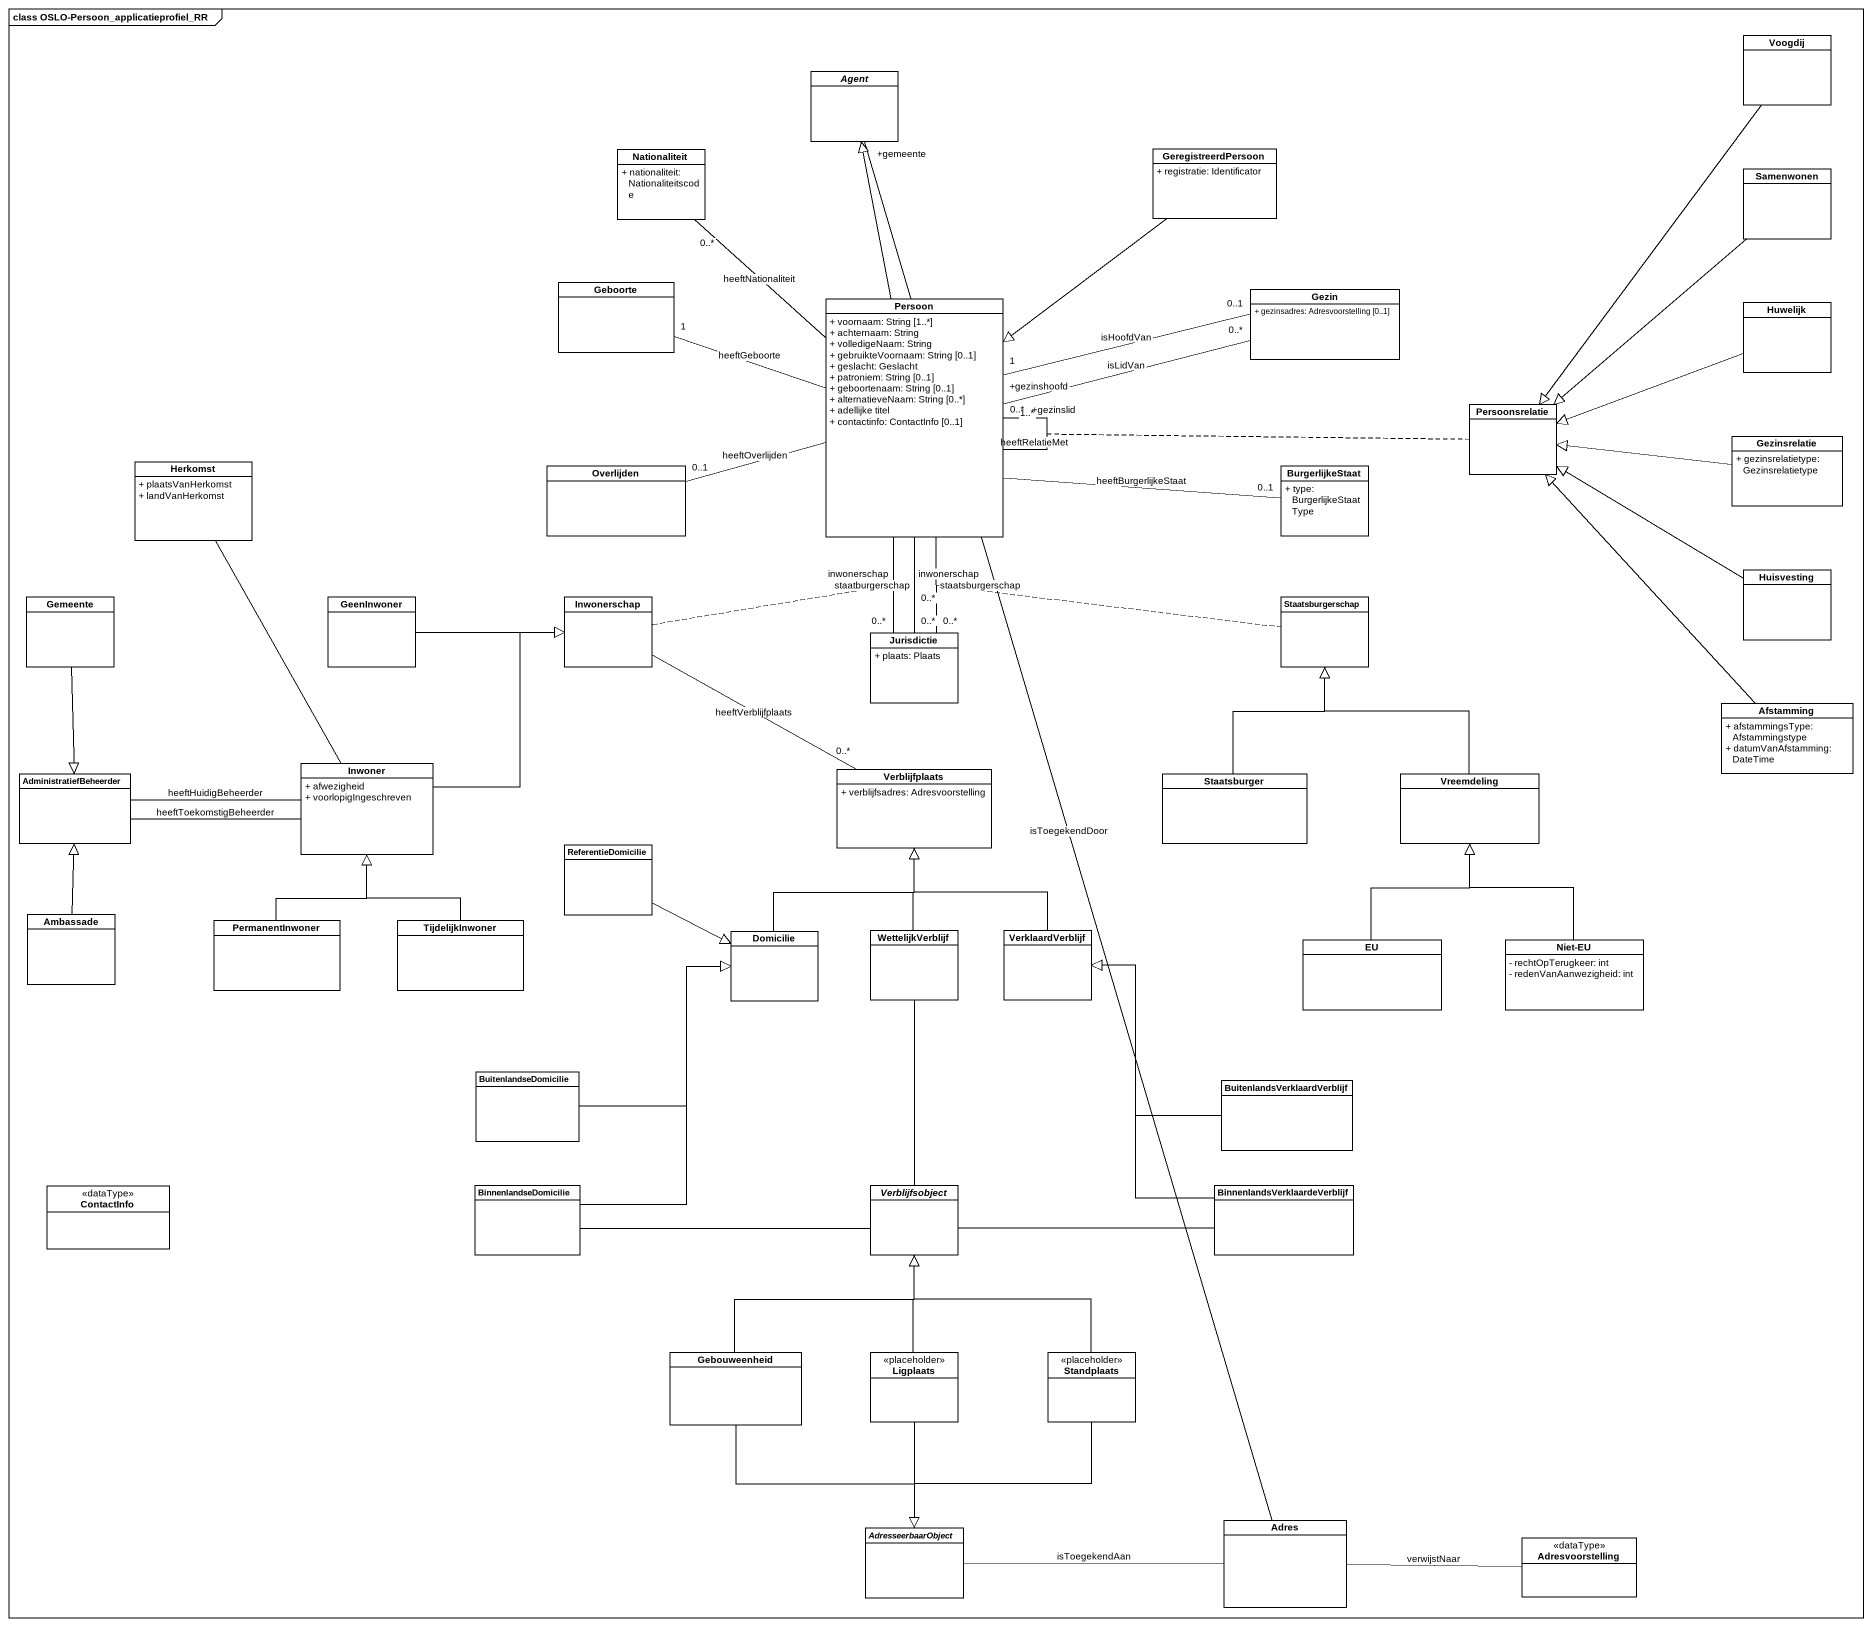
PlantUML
@startuml
mainframe class OSLO-Persoon_applicatieprofiel_RR
hide circle
hide empty members
skinparam classAttributeIconSize 0
class Voogdij
abstract class "Agent" as Agent_
class Nationaliteit {
  + nationaliteit: Nationaliteitscode
}
class GeregistreerdPersoon {
  + registratie: Identificator
}
class Samenwonen
class Geboorte
class Gezin {
  + gezinsadres: Adresvoorstelling [0..1]
}
class Persoon {
  + voornaam: String [1..*]
  + achternaam: String
  + volledigeNaam: String
  + gebruikteVoornaam: String [0..1]
  + geslacht: Geslacht
  + patroniem: String [0..1]
  + geboortenaam: String [0..1]
  + alternatieveNaam: String [0..*]
  + adellijke titel
  + contactinfo: ContactInfo [0..1]
}
class Huwelijk
class Persoonsrelatie
class Gezinsrelatie {
  + gezinsrelatietype: Gezinsrelatietype
}
class Herkomst {
  + plaatsVanHerkomst
  + landVanHerkomst
}
class Overlijden
class BurgerlijkeStaat {
  + type: BurgerlijkeStaatType
}
class Huisvesting
class Gemeente
class GeenInwoner
class Inwonerschap
class Staatsburgerschap
class Jurisdictie {
  + plaats: Plaats
}
class Afstamming {
  + afstammingsType: Afstammingstype
  + datumVanAfstamming: DateTime
}
class Inwoner {
  + afwezigheid
  + voorlopigIngeschreven
}
class Verblijfplaats {
  + verblijfsadres: Adresvoorstelling
}
class AdministratiefBeheerder
class Staatsburger
class Vreemdeling
class ReferentieDomicilie
class Ambassade
class PermanentInwoner
class TijdelijkInwoner
class Domicilie
class WettelijkVerblijf
class VerklaardVerblijf
class EU
class "Niet-EU" as Niet_EU {
  - rechtOpTerugkeer: int
  - redenVanAanwezigheid: int
}
class BuitenlandseDomicilie
class BuitenlandsVerklaardVerblijf
class ContactInfo <<dataType>>
class BinnenlandseDomicilie
abstract class Verblijfsobject
class "BinnenlandsVerklaardeVerblijf" as BinnenlandsVerklaardeVerblij
class Gebouweenheid
class Ligplaats <<placeholder>>
class Standplaats <<placeholder>>
class Adres
abstract class AdresseerbaarObject
class Adresvoorstelling <<dataType>>
Voogdij --|> Persoonsrelatie
GeregistreerdPersoon --|> Persoon
Samenwonen --|> Persoonsrelatie
Persoon -up-|> Agent_
Persoon -up- "0..*" Nationaliteit : heeftNationaliteit
Persoon -left- "1" Geboorte : heeftGeboorte
Persoon "+gezinshoofd\n1" -right- "0..1" Gezin : isHoofdVan
Persoon "+gezinslid\n1..*" -right- "0..*" Gezin : isLidVan
Persoon -- "0..*" Persoon : heeftRelatieMet
(Persoon, Persoon) .. Persoonsrelatie
Persoon -left- "0..1" Overlijden : heeftOverlijden
Persoon -right- "0..1" BurgerlijkeStaat : heeftBurgerlijkeStaat
Persoon -- "0..*" Jurisdictie : staatsburgerschap
(Persoon, Jurisdictie) .. Staatsburgerschap
Persoon -- "0..*" Jurisdictie : staatburgerschap
Persoon -- "0..*" Jurisdictie : inwonerschap
(Persoon, Jurisdictie) .. Inwonerschap
Persoon -- "0..*" Jurisdictie : inwonerschap
Huwelijk -left-|> Persoonsrelatie
Gezinsrelatie -left-|> Persoonsrelatie
Huisvesting -up-|> Persoonsrelatie
Gemeente --|> AdministratiefBeheerder
GeenInwoner -right-|> Inwonerschap
Inwonerschap -right- "0..*" Verblijfplaats : heeftVerblijfplaats
Afstamming -up-|> Persoonsrelatie
Inwoner -up- Herkomst
Inwoner -up-|> Inwonerschap
Inwoner -left- AdministratiefBeheerder : heeftToekomstigBeheerder
Inwoner -left- AdministratiefBeheerder : heeftHuidigBeheerder
Staatsburger -up-|> Staatsburgerschap
Vreemdeling -up-|> Staatsburgerschap
ReferentieDomicilie -right-|> Domicilie
Ambassade -up-|> AdministratiefBeheerder
PermanentInwoner -up-|> Inwoner
TijdelijkInwoner -up-|> Inwoner
Domicilie -up-|> Verblijfplaats
WettelijkVerblijf -up-|> Verblijfplaats
WettelijkVerblijf -- Verblijfsobject
VerklaardVerblijf -up-|> Verblijfplaats
EU -up-|> Vreemdeling
Niet_EU -up-|> Vreemdeling
BuitenlandseDomicilie -right-|> Domicilie
BuitenlandsVerklaardVerblijf -up-|> VerklaardVerblijf
BinnenlandseDomicilie -up-|> Domicilie
BinnenlandseDomicilie -right- Verblijfsobject
BinnenlandsVerklaardeVerblij -up-|> VerklaardVerblijf
BinnenlandsVerklaardeVerblij -left- Verblijfsobject
Gebouweenheid -up-|> Verblijfsobject
Gebouweenheid --|> AdresseerbaarObject
Ligplaats -up-|> Verblijfsobject
Ligplaats --|> AdresseerbaarObject
Standplaats -up-|> Verblijfsobject
Standplaats --|> AdresseerbaarObject
Adres -up- "+gemeente" Agent_ : isToegekendDoor
Adres -left- AdresseerbaarObject : isToegekendAan
Adresvoorstelling -left- Adres : verwijstNaar
@enduml
